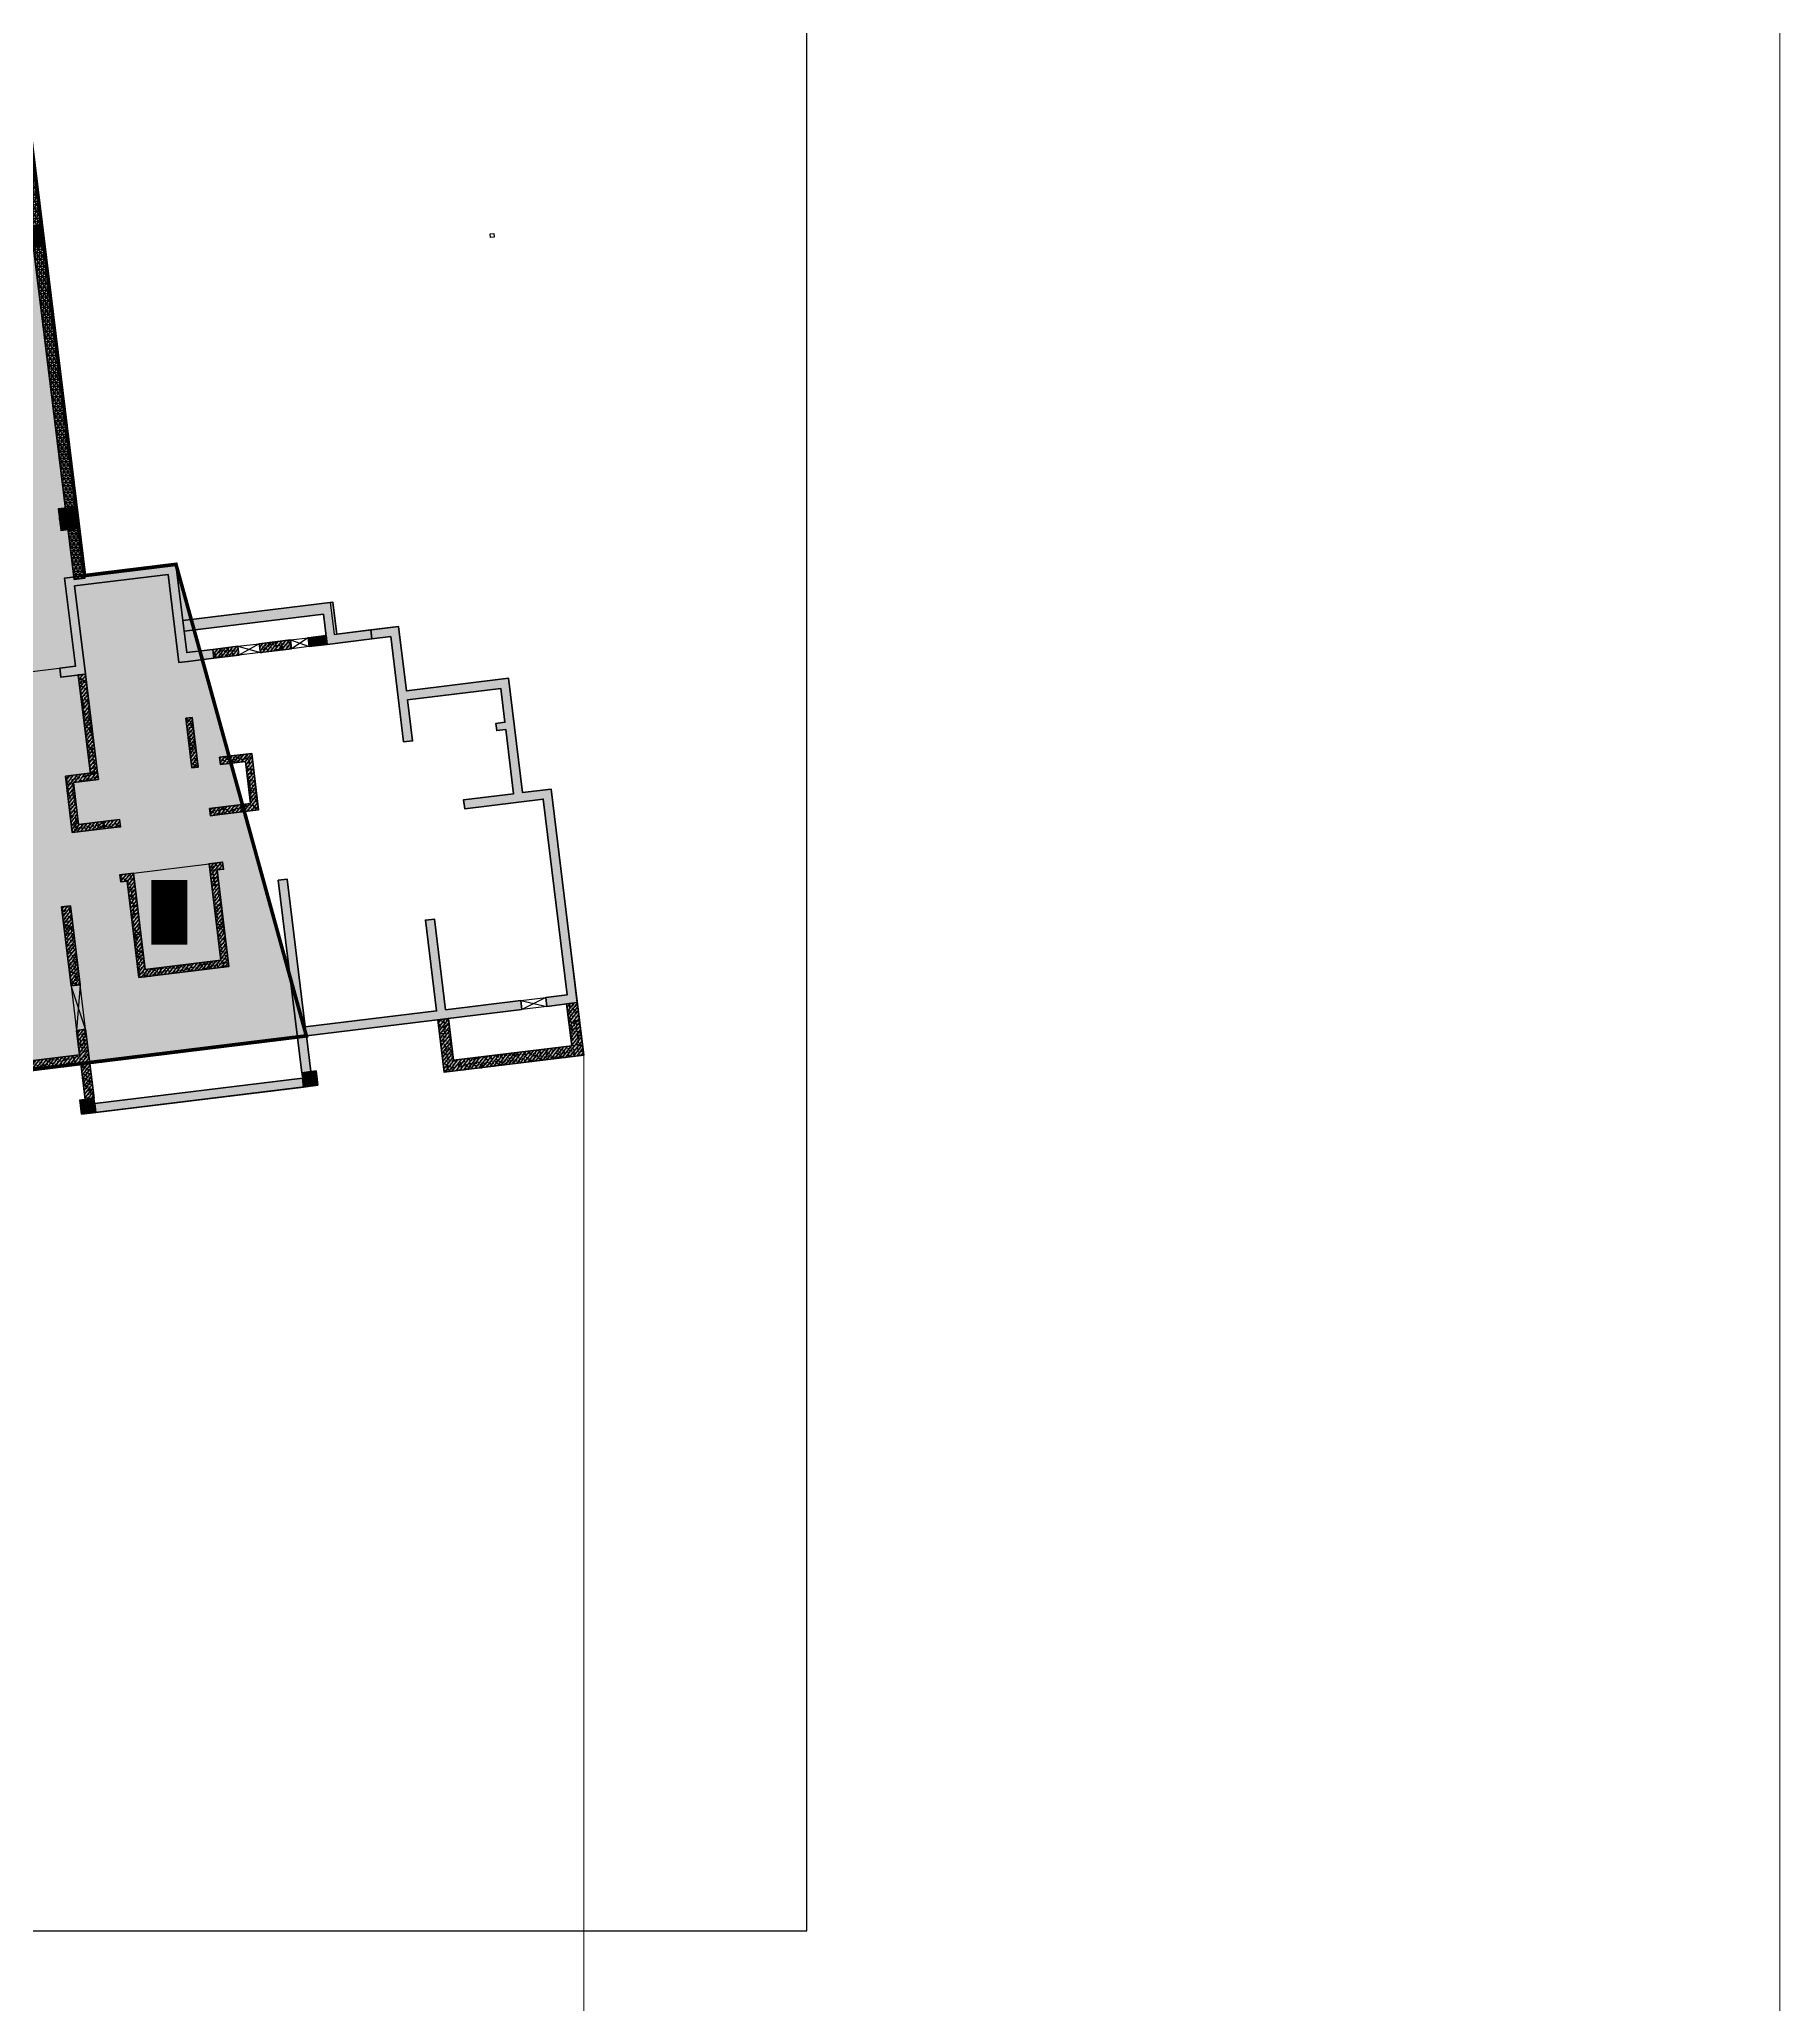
# Model space of a CAD drawing. Extents: x -1338203 to 1886333, y -530034 to 1031844.
# Drawn here: x 869905 to 918288, y -21386 to 33239 of the extents above; entities that cross this region are included whole.
import ezdxf
from ezdxf.enums import TextEntityAlignment as Align

# ---------------------------------------------------------------- set-up
doc = ezdxf.new("R2010")
doc.units = 0
doc.header["$LTSCALE"] = 1000
doc.header["$MEASUREMENT"] = 0
for name, color, linetype, plot in [('0A-X-AREA', 6, 'Continuous', False), ('A-001-主楼组合参照B1$0$0A-X-AREA', 6, 'Continuous', False), ('S001南区墙柱$0$S001-墙柱B1_1$0$0S-A-TIPS', 10, 'Continuous', False)]:
    doc.layers.add(name, color=color, linetype=linetype, plot=plot)
for name, color, linetype in [('A-001-主楼相对位置参照$0$SURFACE', 6, 'Continuous'), ('p-a-core', 1, 'Continuous'), ('S-03-墙柱B1_1（QB）$0$0S-CC-LINE', 52, 'Continuous'), ('S-03-墙柱B1_1（QB）$0$0S-CW-HATCH', 251, 'Continuous'), ('S-03-墙柱B1_1（QB）$0$0S-CW-HATCH-UP', 251, 'Continuous'), ('S-03-墙柱B1_1（QB）$0$0S-S-HOLE', 55, 'Continuous'), ('S001南区墙柱$0$0S-CW-HATCH', 251, 'Continuous'), ('S001南区墙柱$0$0S-CW-HATCH-UP', 251, 'Continuous'), ('S001南区墙柱$0$0S-F-WALL-HATCH', 251, 'Continuous'), ('S001南区墙柱$0$0S-F-WALL-HATCH-UP', 251, 'Continuous'), ('S001南区墙柱$0$S001-墙柱B1_1$0$0S-CC-LINE', 52, 'Continuous'), ('S001南区墙柱$0$S001-墙柱B1_1$0$0S-CW-HATCH-UP', 251, 'Continuous'), ('S001地下一墙柱$0$DIM', 3, 'Continuous')]:
    doc.layers.add(name, color=color, linetype=linetype)
doc.layers.add('p-a-wall', color=7, linetype='Continuous', lineweight=50)
doc.layers.add('S-03-墙柱B1_1（QB）$0$0S-CW-LINE', color=7, linetype='Continuous', lineweight=50)
doc.layers.add('p-h-frame', color=30, linetype='Continuous', lineweight=9, plot=False)
doc.layers.add('p-h-walkable', color=7, linetype='Continuous', lineweight=70, true_color=0xf0f0f0)
doc.styles.add('S001南区墙柱$0$S001-墙柱B1_1$0$AAD-S', font='aad-s.shx', dxfattribs={"width": 0.7, "bigfont": 'aad-hztxt.shx'})
pattern_1 = [(52.0005, (841018.82, 539.25), (-59.1012, 46.1741), []), (57.0005, (841018.82, 539.25), (215.86835, 7.54016), [22.5, -247.5]), (2.0005, (841018.82, 539.25), (-68.8178, 218.9022), [18, -198]), (107.4519, (841036.8, 539.88), (147.0508, 226.4422), [19.122, -210.3426]), (53.1847, (841011.5, 598.8), (323.8374, -10.2636), [33.75, -371.25]), (103.6361, (841038.5, 597.95), (242.6914, 324.2312), [28.683, -315.514]), (358.1847, (841011.5, 598.8), (242.6912, 324.2314), [27, -297]), (28.0005, (841043.11, 587.57), (192.45826, -98.0603), [22.5, -247.5]), (333.0005, (841043.1, 587.57), (45.9365, 224.8197), [18, -198]), (78.4519, (841059.15, 579.4), (238.3948, 126.7592), [19.122, -210.3426]), (44.5005, (841018.82, 539.25), (-8.55096, 99.56825), [0, -195.6, 0, -201, 0, -198.75]), (14.5005, (841018.82, 539.25), (63.9115, 127.06013), [0, -114.6, 0, -191.1, 0, -75.75]), (334.5005, (840952.416, 531.095), (159.77753, 12.80233), [0, -75, 0, -234, 0, -310.5]), (324.5005, (840922.64, 527.44), (169.9914, 51.13087), [0, -97.5, 0, -155.4, 0, -220.5])]
pattern_2 = [(52.0005, (852771.86, 4831.52), (-59.1012, 46.1741), []), (57.0005, (852771.86, 4831.52), (215.86835, 7.5402), [22.5, -247.5]), (2.0005, (852771.86, 4831.52), (-68.8178, 218.9022), [18, -198]), (107.4519, (852789.85, 4832.15), (147.0508, 226.4422), [19.122, -210.3426]), (53.1847, (852764.55, 4891.07), (323.8374, -10.2636), [33.75, -371.25]), (103.6361, (852791.54, 4890.22), (242.6914, 324.2312), [28.683, -315.514]), (358.1847, (852764.55, 4891.07), (242.6912, 324.2314), [27, -297]), (28.0005, (852796.15, 4879.84), (192.4583, -98.0603), [22.5, -247.5]), (333.0005, (852796.15, 4879.84), (45.9365, 224.8197), [18, -198]), (78.4519, (852812.2, 4871.67), (238.3948, 126.7592), [19.122, -210.3426]), (44.5005, (852771.86, 4831.52), (-8.55096, 99.56825), [0, -195.6, 0, -201, 0, -198.75]), (14.5005, (852771.86, 4831.52), (63.9115, 127.06013), [0, -114.6, 0, -191.1, 0, -75.75]), (334.5005, (852705.46, 4823.37), (159.77753, 12.80233), [0, -75, 0, -234, 0, -310.5]), (324.5005, (852675.68, 4819.71), (169.9914, 51.13087), [0, -97.5, 0, -155.4, 0, -220.5])]
pattern_3 = [(52.0005, (852771.86, 4831.52), (-59.1012, 46.1741), []), (57.0005, (852771.86, 4831.52), (215.8684, 7.5402), [22.5, -247.5]), (2.0005, (852771.86, 4831.52), (-68.8178, 218.9022), [18, -198]), (107.4519, (852789.85, 4832.15), (147.0508, 226.4422), [19.122, -210.3426]), (53.1847, (852764.55, 4891.07), (323.8374, -10.2636), [33.75, -371.25]), (103.6361, (852791.54, 4890.22), (242.6914, 324.2312), [28.683, -315.514]), (358.1847, (852764.55, 4891.07), (242.691, 324.2314), [27, -297]), (28.0005, (852796.15, 4879.84), (192.4583, -98.0603), [22.5, -247.5]), (333.0005, (852796.15, 4879.84), (45.9365, 224.8197), [18, -198]), (78.4519, (852812.2, 4871.67), (238.3948, 126.7592), [19.122, -210.3426]), (44.5005, (852771.86, 4831.52), (-8.55096, 99.56825), [0, -195.6, 0, -201, 0, -198.75]), (14.5005, (852771.86, 4831.52), (63.9115, 127.06013), [0, -114.6, 0, -191.1, 0, -75.75]), (334.5005, (852705.46, 4823.37), (159.77753, 12.80233), [0, -75, 0, -234, 0, -310.5]), (324.5005, (852675.68, 4819.71), (169.9914, 51.1309), [0, -97.5, 0, -155.4, 0, -220.5])]

# ---------------------------------------------------------------- blocks, each defined once
blk = doc.blocks.new('A-001-主楼相对位置参照')
at = {"layer": 'A-001-主楼相对位置参照$0$SURFACE', "ltscale": 0.5, "elevation": 83050}
blk.add_lwpolyline([(116087, -279159), (116074, -279060), (116174, -279048), (116186, -279147)], close=True, dxfattribs=at)
blk.add_lwpolyline([(116087, -279159), (116074, -279060), (116174, -279048), (116186, -279147)], close=True, dxfattribs=at)
blk = doc.blocks.new('S001南区墙柱$0$AAD_BLOCK_20230215093950878')
at = {"layer": 'S001南区墙柱$0$0S-CW-HATCH'}
h = blk.add_hatch(color=256, dxfattribs=at)
h.dxf.hatch_style = 1
h.paths.add_polyline_path([(-300, -250), (300, -250), (300, 250), (-300, 250)])
at = {"layer": 'S001南区墙柱$0$0S-CW-HATCH-UP'}
h = blk.add_hatch(dxfattribs=at)
h.set_pattern_fill('钢筋混凝土', color=256, scale=30, pattern_type=2)
h.set_pattern_definition([(45, (-42203.53, -84001.15), (-106.06602, 106.06602), []), (50, (-42203.53, -84001.15), (215.17805, -18.82564), [22.5, -247.5]), (355, (-42203.53, -84001.15), (-41.6254, 225.65764), [18, -198]), (100.4514, (-42185.6, -84002.72), (173.5528, 206.83186), [19.12206, -210.34263]), (46.1842, (-42203.53, -83941.15), (320.1723, -49.6557), [33.75, -371.25]), (96.6356, (-42176.85, -83945.3), (280.3988, 292.2354), [28.6831, -315.5139]), (351.1842, (-42203.53, -83941.15), (280.3986, 292.2356), [27, -297]), (21, (-42173.53, -83956.15), (179.0721, -120.78567), [22.5, -247.5]), (326, (-42173.53, -83956.15), (72.9946, 217.545), [18, -198]), (71.4514, (-42158.6, -83966.21), (252.0668, 96.75915), [19.12206, -210.34263]), (37.5, (-42203.53, -84001.15), (3.647957, 99.868156), [1.5, -195.6, 1.5, -201, 1.5, -198.75]), (7.5, (-42203.53, -84001.15), (78.92086, 118.32351), [1.5, -114.6, 1.5, -191.1, 1.5, -75.75]), (327.5, (-42270.43, -84001.15), (160.14673, -6.76646), [1.5, -75, 1.5, -234, 1.5, -310.5]), (317.5, (-42300.43, -84001.15), (174.95585, 30.0315), [1.5, -97.5, 1.5, -155.4, 1.5, -220.5])])
h.paths.add_polyline_path([(-300, -250), (300, -250), (300, 250), (-300, 250)])
at = {"layer": 'S001南区墙柱$0$S001-墙柱B1_1$0$0S-CW-HATCH-UP', "transparency": 33554661}
h = blk.add_hatch(dxfattribs=at)
h.set_pattern_fill('钢筋混凝土', color=0, scale=30)
h.set_pattern_definition([(45, (48108.52, -15514.205), (-53.03301, 53.03301), []), (50, (48108.52, -15514.2), (215.17805, -18.82564), [22.5, -247.5]), (355, (48108.52, -15514.2), (-41.6254, 225.6576), [18, -198]), (100.4514, (48126.45, -15515.77), (173.5528, 206.8319), [19.1221, -210.3426]), (46.1842, (48108.52, -15454.2), (320.1723, -49.6557), [33.75, -371.25]), (96.6356, (48135.2, -15458.34), (280.3988, 292.2354), [28.683, -315.514]), (351.1842, (48108.52, -15454.2), (280.3986, 292.2356), [27, -297]), (21, (48138.52, -15469.2), (179.0721, -120.78567), [22.5, -247.5]), (326, (48138.52, -15469.2), (72.9946, 217.545), [18, -198]), (71.4514, (48153.44, -15479.27), (252.0668, 96.75915), [19.1221, -210.3426]), (37.5, (48108.52, -15514.205), (3.64796, 99.86816), [0, -195.6, 0, -201, 0, -198.75]), (7.5, (48108.52, -15514.2), (78.92086, 118.32351), [0, -114.6, 0, -191.1, 0, -75.75]), (327.5, (48041.62, -15514.205), (160.14673, -6.76646), [0, -75, 0, -234, 0, -310.5]), (317.5, (48011.62, -15514.2), (174.95585, 30.0315), [0, -97.5, 0, -155.4, 0, -220.5])])
h.paths.add_polyline_path([(-300, -250), (300, -250), (300, 250), (-300, 250)])
at = {"layer": 'S001南区墙柱$0$S001-墙柱B1_1$0$0S-A-TIPS'}
for p, q in [((-300, 250), (300, -250)), ((300, 250), (-300, -250))]:
    blk.add_line(p, q, dxfattribs=at)
at = {"layer": 'S001南区墙柱$0$S001-墙柱B1_1$0$0S-CC-LINE'}
blk.add_lwpolyline([(-300, -250), (300, -250), (300, 250), (-300, 250)], close=True, dxfattribs=at)
at = {"layer": 'S001南区墙柱$0$S001-墙柱B1_1$0$0S-A-TIPS', "style": 'S001南区墙柱$0$S001-墙柱B1_1$0$AAD-S', "width": 0.7}
blk.add_text('500x600', height=75, dxfattribs=at).set_placement((-45, -187), align=Align.MIDDLE_CENTER)

msp = doc.modelspace()

# ---------------------------------------------------------------- hatches: boundary and pattern name
at = {"layer": 'p-h-walkable', "ltscale": 0.002}
h = msp.add_hatch(color=256, dxfattribs=at)
h.dxf.hatch_style = 1
h.paths.add_polyline_path([(633826.6, 244460.7), (640276.6, 244575.6), (640576.6, 234544.8), (645576.7, 234544.6), (645576.7, 209278.9), (732355.9, 209029), (732355.1, 235229.9), (738506.7, 235229.9), (738506.6, 268838.9), (732734.3, 268838.9), (732734.3, 272898.9), (711963.1, 272898.9), (711963.1, 278984.7), (717256.7, 278984.7), (717256.7, 284049), (733571.6, 284135.6), (733996.6, 290449.1), (739216.6, 290449.1), (739766.6, 284299.1), (754626.6, 284299.1), (755296.6, 290449.1), (760516.6, 290449.1), (760816.6, 283049.1), (760816.3, 275879.2), (775122.6, 275879.2), (776006.6, 274138.9), (776006.6, 259429.1), (778716.6, 259429.1), (778716.6, 238849.1), (783416.6, 238849.1), (783416.6, 237229.1), (782066.6, 237229.1), (782066.6, 234429.1), (779546.6, 234429.1), (779546.6, 237129.1), (773916.6, 237129.1), (773916.6, 243229.1), (764306.6, 243225.6), (764306.6, 236639.1), (760766.6, 236639.1), (760766.6, 234429.1), (758246.6, 234429.1), (758246.6, 238649.1), (762116.6, 238649.1), (762116.6, 243225.6), (748656.6, 243225.6), (748756.3, 207529.1), (800106.6, 207528.9), (800206.7, 201639.7), (812908.2, 202239.1), (812576.6, 180449.3), (744206, 180449.3), (744206, 173439), (728556.7, 173439), (728556.6, 122289.1), (746356.6, 122289.1), (750916.6, 132325.6), (842896.6, 132325.6), (843211.6, 121345.6), (839116.6, 121345.6), (839116.6, 93449.1), (864906.6, 93449.1), (864906.6, 79694), (875856.6, 74929.1), (875856.6, 65749.1), (834560.6, 65749.1), (839142.9, 28436.3), (869465.5, 32160.2), (871163.4, 18334), (873704.3, 18646.1), (877328.9, 5540.2), (761876.2, -8638.5), (761133.2, 2082.3), (764950.9, 5291.5), (763253.1, 19116.3), (799242.7, 23536.1), (793807.6, 65749.1), (750756.6, 65749.1), (751556.6, 81645.6), (636016.6, 81645.6), (636016.6, 96345.6), (629416.6, 96345.6), (629416.6, 118203.2), (622306.6, 118203.2), (622286.6, 139083.2), (644406.6, 137003.2), (644406.6, 129968.2), (656656.6, 129968.2), (656406.6, 138083.2), (712156.6, 138083.2), (711856.6, 184449.1), (581811.6, 184349.1), (581826.6, 197199.1), (585876.6, 197449.1), (585976.6, 209279), (629226.6, 209578.9), (628926.8, 236145.4), (633826.6, 236145.6)])
at = {"layer": 'S-03-墙柱B1_1（QB）$0$0S-CW-HATCH'}
h = msp.add_hatch(color=256, dxfattribs=at)
h.dxf.hatch_style = 1
h.paths.add_polyline_path([(879116.9, 16821.8), (879147.4, 16573.7), (879673.4, 16638.2), (880033, 13710.2), (880281.1, 13740.7), (880140.9, 14882.1), (882731.5, 15200.2), (882847.3, 14257.3), (882599.1, 14226.8), (882623.5, 14028.3), (882871.7, 14058.8), (883091, 12272.2), (881701.5, 12101.6), (881731.9, 11853.5), (883915.5, 12121.6), (884583.4, 6682.4), (883987.9, 6609.3), (884018.4, 6361.2), (884862, 6464.8), (884133.2, 12400.2), (883339.2, 12302.7), (882949.2, 15478.8), (880110.5, 15130.3), (879891.1, 16916.9)])
h.paths.add_polyline_path([(874760.3, 16035), (874729.9, 16283.1), (874005.3, 16194.1), (873704.3, 18645.7), (870607.5, 18265.4), (870908.6, 15813.9), (870471.8, 15760.2), (870502.3, 15512.1), (871187.2, 15596.2), (870886.1, 18047.8), (873486.6, 18367.1), (873787.6, 15915.5)])
h = msp.add_hatch(color=256, dxfattribs=at)
h.dxf.hatch_style = 1
h.paths.add_polyline_path([(877803.2, 17264.7), (877906.8, 16421.3), (879147.4, 16573.7), (879116.9, 16821.8), (878174.1, 16706), (878064.3, 17599), (873895.7, 17087.1), (873932.2, 16789.4)])
h = msp.add_hatch(color=256, dxfattribs=at)
h.dxf.hatch_style = 1
h.paths.add_polyline_path([(876020.2, 16441.5), (876883.9, 16547.6), (876914.4, 16299.5), (876050.6, 16193.4)])
h = msp.add_hatch(color=256, dxfattribs=at)
h.dxf.hatch_style = 1
h.paths.add_polyline_path([(877380.2, 16608.5), (877876.3, 16669.4), (877906.8, 16421.3), (877410.6, 16360.4)])
h = msp.add_hatch(color=256, dxfattribs=at)
h.dxf.hatch_style = 1
h.paths.add_polyline_path([(874729.9, 16283.1), (875424.6, 16368.4), (875455.1, 16120.3), (874760.3, 16035)])
h = msp.add_hatch(color=256, dxfattribs=at)
h.dxf.hatch_style = 1
h.paths.add_polyline_path([(871187.2, 15596.2), (870988.7, 15571.8), (871326.3, 12822.5), (871524.8, 12846.8)])
h = msp.add_hatch(color=256, dxfattribs=at)
h.dxf.hatch_style = 1
h.paths.add_polyline_path([(873977.8, 14367.1), (874156.4, 14389.1), (874325.8, 13009.4), (874147.2, 12987.5)])
h = msp.add_hatch(color=256, dxfattribs=at)
h.dxf.hatch_style = 1
h.paths.add_polyline_path([(875779.8, 11999.1), (874638.4, 11859), (874662.8, 11660.4), (874851.3, 11683.6), (876002.7, 11825), (875810.1, 13393.2), (874916.8, 13283.5), (874941.2, 13085), (875636, 13170.3)])
h = msp.add_hatch(color=256, dxfattribs=at)
h.dxf.hatch_style = 1
h.paths.add_polyline_path([(870629, 12757), (870821.6, 11188.8), (871973, 11330.2), (872161.5, 11353.3), (872137.2, 11551.8), (870995.7, 11411.7), (870851.9, 12582.9), (871546.7, 12668.2), (871522.3, 12866.7)])
h = msp.add_hatch(color=256, dxfattribs=at)
h.dxf.hatch_style = 1
h.paths.add_polyline_path([(872520.9, 10067.5), (872143.8, 10021.2), (872168.1, 9822.7), (872346.8, 9844.6), (872675.9, 7164.8), (875177.1, 7471.9), (874848, 10151.8), (875026.7, 10173.7), (875002.3, 10372.2), (874625.1, 10325.9), (874954.2, 7646), (872850, 7387.7)])
h = msp.add_hatch(color=256, dxfattribs=at)
h.dxf.hatch_style = 1
h.paths.add_polyline_path([(883323.6, 6275.9), (883293.1, 6524), (881198.8, 6266.8), (880889.3, 8787.9), (880641.1, 8757.4), (880950.7, 6236.4), (877298.1, 5787.9), (876793.6, 9897), (876545.4, 9866.5), (877202.4, 4516.7), (877450.5, 4547.2), (877328.6, 5539.7)])
h = msp.add_hatch(color=256, dxfattribs=at)
h.dxf.hatch_style = 1
h.paths.add_polyline_path([(870768.8, 9157.2), (870520.7, 9126.7), (870790, 6933.2), (871038.2, 6963.7)])
h = msp.add_hatch(color=256, dxfattribs=at)
h.dxf.hatch_style = 1
h.paths.add_polyline_path([(884564.3, 6428.2), (884862, 6464.8), (885041.2, 5005.7), (881160.3, 4529.2), (880981.2, 5988.2), (881278.9, 6024.8), (881421.5, 4863.5), (884706.9, 5266.9)])
h = msp.add_hatch(color=256, dxfattribs=at)
h.dxf.hatch_style = 1
h.paths.add_polyline_path([(871190.5, 5723), (870942.4, 5692.5), (871025.3, 5017.6), (867323.1, 4563), (867353.5, 4314.9), (871055.7, 4769.5), (871177.6, 3776.9), (871425.7, 3807.4)])
h = msp.add_hatch(color=256, dxfattribs=at)
h.dxf.hatch_style = 1
h.paths.add_polyline_path([(877599.4, 4565.5), (877202.4, 4516.7), (877251.1, 4119.7), (877648.1, 4168.4)])
h = msp.add_hatch(color=256, dxfattribs=at)
h.dxf.hatch_style = 1
h.paths.add_polyline_path([(871444, 3658.5), (877220.6, 4367.8), (877251.1, 4119.7), (871474.5, 3410.4)])
h = msp.add_hatch(color=256, dxfattribs=at)
h.dxf.hatch_style = 1
h.paths.add_polyline_path([(871425.7, 3807.4), (871028.7, 3758.6), (871077.5, 3361.6), (871474.5, 3410.4)])
at = {"layer": 'S-03-墙柱B1_1（QB）$0$0S-CW-HATCH-UP'}
h = msp.add_hatch(dxfattribs=at)
h.set_pattern_fill('钢筋混凝土', color=256, scale=30, angle=7.0005)
h.set_pattern_definition(pattern_2)
h.paths.add_polyline_path([(879116.9, 16821.8), (879147.4, 16573.7), (879673.4, 16638.2), (880033, 13710.2), (880281.1, 13740.7), (880140.9, 14882.1), (882731.5, 15200.2), (882847.3, 14257.3), (882599.1, 14226.8), (882623.5, 14028.3), (882871.7, 14058.8), (883091, 12272.2), (881701.5, 12101.6), (881731.9, 11853.5), (883915.5, 12121.6), (884583.4, 6682.4), (883987.9, 6609.3), (884018.4, 6361.2), (884862, 6464.8), (884133.2, 12400.2), (883339.2, 12302.7), (882949.2, 15478.8), (880110.5, 15130.3), (879891.1, 16916.9)])
h.paths.add_polyline_path([(874760.3, 16035), (874729.9, 16283.1), (874005.3, 16194.1), (873704.3, 18645.7), (870607.5, 18265.4), (870908.6, 15813.9), (870471.8, 15760.2), (870502.3, 15512.1), (871187.2, 15596.2), (870886.1, 18047.8), (873486.6, 18367.1), (873787.6, 15915.5)])
h = msp.add_hatch(dxfattribs=at)
h.set_pattern_fill('钢筋混凝土', color=256, scale=30, angle=7.0005)
h.set_pattern_definition([(52.0005, (853228.28, 1114.54), (-59.1012, 46.1741), []), (57.0005, (853228.28, 1114.54), (215.8684, 7.5402), [22.5, -247.5]), (2.0005, (853228.28, 1114.54), (-68.8178, 218.9022), [18, -198]), (107.4519, (853246.27, 1115.17), (147.0508, 226.4422), [19.122, -210.3426]), (53.1847, (853220.97, 1174.1), (323.8374, -10.2636), [33.75, -371.25]), (103.6361, (853247.96, 1173.24), (242.6914, 324.2312), [28.683, -315.514]), (358.1847, (853220.97, 1174.1), (242.691, 324.2314), [27, -297]), (28.0005, (853252.57, 1162.86), (192.4583, -98.0603), [22.5, -247.5]), (333.0005, (853252.57, 1162.86), (45.9365, 224.8197), [18, -198]), (78.4519, (853268.61, 1154.69), (238.3948, 126.7592), [19.122, -210.3426]), (44.5005, (853228.28, 1114.54), (-8.55096, 99.56825), [0, -195.6, 0, -201, 0, -198.75]), (14.5005, (853228.28, 1114.54), (63.9115, 127.06013), [0, -114.6, 0, -191.1, 0, -75.75]), (334.5005, (853161.88, 1106.39), (159.77753, 12.80233), [0, -75, 0, -234, 0, -310.5]), (324.5005, (853132.1, 1102.73), (169.9914, 51.1309), [0, -97.5, 0, -155.4, 0, -220.5])])
h.paths.add_polyline_path([(877803.2, 17264.7), (877906.8, 16421.3), (879147.4, 16573.7), (879116.9, 16821.8), (878174.1, 16706), (878064.3, 17599), (873895.7, 17087.1), (873932.2, 16789.4)])
h = msp.add_hatch(dxfattribs=at)
h.set_pattern_fill('钢筋混凝土', color=256, scale=30, angle=7.0005)
h.set_pattern_definition(pattern_3)
h.paths.add_polyline_path([(876020.2, 16441.5), (876883.9, 16547.6), (876914.4, 16299.5), (876050.6, 16193.4)])
h = msp.add_hatch(dxfattribs=at)
h.set_pattern_fill('钢筋混凝土', color=256, scale=30, angle=7.0005)
h.set_pattern_definition(pattern_3)
h.paths.add_polyline_path([(877380.2, 16608.5), (877876.3, 16669.4), (877906.8, 16421.3), (877410.6, 16360.4)])
h = msp.add_hatch(dxfattribs=at)
h.set_pattern_fill('钢筋混凝土', color=256, scale=30, angle=7.0005)
h.set_pattern_definition(pattern_3)
h.paths.add_polyline_path([(874729.9, 16283.1), (875424.6, 16368.4), (875455.1, 16120.3), (874760.3, 16035)])
h = msp.add_hatch(dxfattribs=at)
h.set_pattern_fill('钢筋混凝土', color=256, scale=30, angle=7.0005)
h.set_pattern_definition([(52.000496, (305932.885, 360168.35), (-59.101206, 46.174099), []), (57.000496, (305932.88, 360168.35), (215.868353, 7.54016), [22.5, -247.5]), (2.000496, (305932.88, 360168.35), (-68.81777, 218.90217), [18, -198]), (107.451896, (305950.87, 360168.98), (147.050755, 226.44221), [19.12206, -210.342634]), (53.184696, (305925.57, 360227.9), (323.8374, -10.26359), [33.75, -371.25]), (103.636096, (305952.56, 360227.05), (242.69142, 324.2312), [28.68309, -315.5139]), (358.184696, (305925.57, 360227.9), (242.69117, 324.2314), [27, -297]), (28.000496, (305957.18, 360216.67), (192.45826, -98.06028), [22.5, -247.5]), (333.000496, (305957.18, 360216.67), (45.936495, 224.81967), [18, -198]), (78.451896, (305973.21, 360208.5), (238.39485, 126.7592), [19.12206, -210.342634]), (44.500496, (305932.885, 360168.35), (-8.550963, 99.568254), [0, -195.6, 0, -201, 0, -198.75]), (14.500496, (305932.88, 360168.35), (63.911489, 127.060135), [0, -114.6, 0, -191.1, 0, -75.75]), (334.500496, (305866.48, 360160.2), (159.777535, 12.802334), [0, -75, 0, -234, 0, -310.5]), (324.500496, (305836.7, 360156.54), (169.991395, 51.13087), [0, -97.5, 0, -155.4, 0, -220.5])])
h.paths.add_polyline_path([(871187.2, 15596.2), (870988.7, 15571.8), (871326.3, 12822.5), (871524.8, 12846.8)])
h = msp.add_hatch(dxfattribs=at)
h.set_pattern_fill('钢筋混凝土', color=256, scale=30, angle=7.0005)
h.set_pattern_definition([(52.0005, (852771.86, 4831.52), (-59.1012, 46.1741), []), (57.0005, (852771.86, 4831.52), (215.8684, 7.5402), [22.5, -247.5]), (2.0005, (852771.86, 4831.52), (-68.8178, 218.9022), [18, -198]), (107.4519, (852789.85, 4832.15), (147.0508, 226.4422), [19.122, -210.3426]), (53.1847, (852764.55, 4891.07), (323.8374, -10.2636), [33.75, -371.25]), (103.6361, (852791.54, 4890.22), (242.6914, 324.231), [28.683, -315.514]), (358.1847, (852764.55, 4891.07), (242.691, 324.2314), [27, -297]), (28.0005, (852796.15, 4879.84), (192.4583, -98.0603), [22.5, -247.5]), (333.0005, (852796.15, 4879.84), (45.9365, 224.8197), [18, -198]), (78.4519, (852812.2, 4871.67), (238.3948, 126.7592), [19.122, -210.3426]), (44.5005, (852771.86, 4831.52), (-8.55096, 99.56825), [0, -195.6, 0, -201, 0, -198.75]), (14.5005, (852771.86, 4831.52), (63.9115, 127.06013), [0, -114.6, 0, -191.1, 0, -75.75]), (334.5005, (852705.46, 4823.37), (159.77753, 12.80233), [0, -75, 0, -234, 0, -310.5]), (324.5005, (852675.68, 4819.71), (169.9914, 51.1309), [0, -97.5, 0, -155.4, 0, -220.5])])
h.paths.add_polyline_path([(873977.8, 14367.1), (874156.4, 14389.1), (874325.8, 13009.4), (874147.2, 12987.5)])
h = msp.add_hatch(dxfattribs=at)
h.set_pattern_fill('钢筋混凝土', color=256, scale=30, angle=7.0005)
h.set_pattern_definition(pattern_1)
h.paths.add_polyline_path([(875779.8, 11999.1), (874638.4, 11859), (874662.8, 11660.4), (874851.3, 11683.6), (876002.7, 11825), (875810.1, 13393.2), (874916.8, 13283.5), (874941.2, 13085), (875636, 13170.3)])
h = msp.add_hatch(dxfattribs=at)
h.set_pattern_fill('钢筋混凝土', color=256, scale=30, angle=7.0005)
h.set_pattern_definition(pattern_1)
h.paths.add_polyline_path([(870629, 12757), (870821.6, 11188.8), (871973, 11330.2), (872161.5, 11353.3), (872137.2, 11551.8), (870995.7, 11411.7), (870851.9, 12582.9), (871546.7, 12668.2), (871522.3, 12866.7)])
h = msp.add_hatch(dxfattribs=at)
h.set_pattern_fill('钢筋混凝土', color=256, scale=30, angle=7.0005)
h.set_pattern_definition(pattern_1)
h.paths.add_polyline_path([(872520.9, 10067.5), (872143.8, 10021.2), (872168.1, 9822.7), (872346.8, 9844.6), (872675.9, 7164.8), (875177.1, 7471.9), (874848, 10151.8), (875026.7, 10173.7), (875002.3, 10372.2), (874625.1, 10325.9), (874954.2, 7646), (872850, 7387.7)])
h = msp.add_hatch(dxfattribs=at)
h.set_pattern_fill('钢筋混凝土', color=256, scale=30, angle=7.0005)
h.set_pattern_definition(pattern_2)
h.paths.add_polyline_path([(883323.6, 6275.9), (883293.1, 6524), (881198.8, 6266.8), (880889.3, 8787.9), (880641.1, 8757.4), (880950.7, 6236.4), (877298.1, 5787.9), (876793.6, 9897), (876545.4, 9866.5), (877202.4, 4516.7), (877450.5, 4547.2), (877328.6, 5539.7)])
h = msp.add_hatch(dxfattribs=at)
h.set_pattern_fill('钢筋混凝土', color=256, scale=30, angle=7.0005)
h.set_pattern_definition([(52.0004959, (-3740279.226, 197607.925), (-59.1012062, 46.1740991), []), (57.000496, (-3740279.23, 197607.92), (215.8683534, 7.5401595), [22.5, -247.5]), (2.000496, (-3740279.23, 197607.92), (-68.817774, 218.902166), [18, -198]), (107.451896, (-3740261.24, 197608.55), (147.050755, 226.44221), [19.122057, -210.342634]), (53.184696, (-3740286.54, 197667.48), (323.837396, -10.263586), [33.75, -371.25]), (103.636096, (-3740259.55, 197666.62), (242.691424, 324.231203), [28.683086, -315.5139]), (358.184696, (-3740286.54, 197667.48), (242.69117, 324.231392), [27, -297]), (28.000496, (-3740254.93, 197656.25), (192.458258, -98.060282), [22.5, -247.5]), (333.000496, (-3740254.93, 197656.25), (45.936495, 224.819667), [18, -198]), (78.451896, (-3740238.9, 197648.07), (238.39485, 126.759198), [19.122057, -210.342634]), (44.5004959, (-3740279.226, 197607.925), (-8.5509631, 99.5682541), [0, -195.6, 0, -201, 0, -198.75]), (14.500496, (-3740279.23, 197607.92), (63.9114885, 127.0601347), [0, -114.6, 0, -191.1, 0, -75.75]), (334.5004959, (-3740345.63, 197599.77), (159.7775348, 12.8023345), [0, -75, 0, -234, 0, -310.5]), (324.500496, (-3740375.4, 197596.11), (169.9913954, 51.1308704), [0, -97.5, 0, -155.4, 0, -220.5])])
h.paths.add_polyline_path([(870768.8, 9157.2), (870520.7, 9126.7), (870790, 6933.2), (871038.2, 6963.7)])
h = msp.add_hatch(dxfattribs=at)
h.set_pattern_fill('钢筋混凝土', color=256, scale=30, angle=7.0005)
h.set_pattern_definition([(52.0004959, (-3740279.226, 197607.925), (-59.1012062, 46.1740991), []), (57.000496, (-3740279.23, 197607.92), (215.8683534, 7.5401595), [22.5, -247.5]), (2.000496, (-3740279.23, 197607.92), (-68.817774, 218.902166), [18, -198]), (107.451896, (-3740261.24, 197608.55), (147.050755, 226.44221), [19.122057, -210.342634]), (53.184696, (-3740286.54, 197667.48), (323.837396, -10.263586), [33.75, -371.25]), (103.636096, (-3740259.55, 197666.62), (242.691424, 324.231203), [28.683086, -315.5139]), (358.184696, (-3740286.54, 197667.48), (242.69117, 324.231392), [27, -297]), (28.000496, (-3740254.93, 197656.25), (192.458258, -98.060282), [22.5, -247.5]), (333.000496, (-3740254.93, 197656.25), (45.936495, 224.819667), [18, -198]), (78.451896, (-3740238.9, 197648.07), (238.39485, 126.759198), [19.122057, -210.342634]), (44.5004959, (-3740279.226, 197607.925), (-8.5509631, 99.5682541), [0, -195.6, 0, -201, 0, -198.75]), (14.500496, (-3740279.23, 197607.92), (63.9114885, 127.0601347), [0, -114.6, 0, -191.1, 0, -75.75]), (334.5004959, (-3740345.63, 197599.77), (159.7775348, 12.8023345), [0, -75, 0, -234, 0, -310.5]), (324.500496, (-3740375.4, 197596.11), (169.9913954, 51.1308704), [0, -97.5, 0, -155.4, 0, -220.5])])
h.paths.add_polyline_path([(884564.3, 6428.2), (884862, 6464.8), (885041.2, 5005.7), (881160.3, 4529.2), (880981.2, 5988.2), (881278.9, 6024.8), (881421.5, 4863.5), (884706.9, 5266.9)])
h = msp.add_hatch(dxfattribs=at)
h.set_pattern_fill('钢筋混凝土', color=256, scale=30, angle=7.0005)
h.set_pattern_definition(pattern_1)
h.paths.add_polyline_path([(871190.5, 5723), (870942.4, 5692.5), (871025.3, 5017.6), (867323.1, 4563), (867353.5, 4314.9), (871055.7, 4769.5), (871177.6, 3776.9), (871425.7, 3807.4)])
h = msp.add_hatch(dxfattribs=at)
h.set_pattern_fill('钢筋混凝土', color=256, scale=30, angle=7.0005)
h.set_pattern_definition(pattern_1)
h.paths.add_polyline_path([(877599.4, 4565.5), (877202.4, 4516.7), (877251.1, 4119.7), (877648.1, 4168.4)])
h = msp.add_hatch(dxfattribs=at)
h.set_pattern_fill('钢筋混凝土', color=256, scale=30, angle=7.0005)
h.set_pattern_definition(pattern_1)
h.paths.add_polyline_path([(871444, 3658.5), (877220.6, 4367.8), (877251.1, 4119.7), (871474.5, 3410.4)])
h = msp.add_hatch(dxfattribs=at)
h.set_pattern_fill('钢筋混凝土', color=256, scale=30, angle=7.0005)
h.set_pattern_definition(pattern_1)
h.paths.add_polyline_path([(871425.7, 3807.4), (871028.7, 3758.6), (871077.5, 3361.6), (871474.5, 3410.4)])
at = {"layer": 'S001南区墙柱$0$0S-F-WALL-HATCH'}
h = msp.add_hatch(color=256, dxfattribs=at)
h.dxf.hatch_style = 1
h.paths.add_polyline_path([(834249.3, 65820.8), (834547.3, 65857.4), (839142.9, 28436.3), (869465.5, 32160.2), (871171.6, 18264.5), (870873.7, 18227.9), (869204.1, 31825.8), (838881.9, 28102)])
at = {"layer": 'S001南区墙柱$0$0S-F-WALL-HATCH-UP'}
h = msp.add_hatch(dxfattribs=at)
h.set_pattern_fill('NET3', color=256, scale=30)
h.set_pattern_definition([(0, (763253.08, -2212.075), (0, 95.25), []), (60, (763253.08, -2212.075), (-82.48892, 47.625), []), (120, (763253.08, -2212.075), (-82.48892, -47.625), [])])
h.paths.add_polyline_path([(834249.3, 65820.8), (834547.3, 65857.4), (839142.9, 28436.3), (869465.5, 32160.2), (871171.6, 18264.5), (870873.7, 18227.9), (869204.1, 31825.8), (838881.9, 28102)])

# ---------------------------------------------------------------- linework, layer by layer
at = {"layer": '0A-X-AREA'}
msp.add_lwpolyline([(486756.1, -19335.1), (891245.7, -19335.1), (891245.7, 310760.2), (486756.1, 310760.2)], close=True, dxfattribs=at)
at = {"layer": 'A-001-主楼组合参照B1$0$0A-X-AREA', "elevation": 83050, "flags": 128}
for points in [[(853658.2, 13695.7), (870908.6, 15814.2), (870607.6, 18265.8), (873704.3, 18646.1), (873895.7, 17087.8), (877994.9, 17591.2), (878104.6, 16697.9), (879891.2, 16917.3), (880110.6, 15130.8), (882949.2, 15479.4), (883339.3, 12303.2), (884133.3, 12400.7), (884444.6, 9866.5), (884444.6, 9866.5), (885041.4, 5006.3), (881160.6, 4529.7), (880981.4, 5988.7)], [(880981.4, 5988.7), (877328.9, 5540.2), (877450.8, 4547.6), (877599.6, 4565.9), (877648.4, 4168.9), (871077.8, 3362), (871029, 3759), (871177.9, 3777.3), (871056, 4769.8), (856187.7, 2943.8)]]:
    msp.add_lwpolyline(points, dxfattribs=at)
at = {"layer": 'p-a-core', "ltscale": 0.002, "const_width": 1000, "elevation": 83050}
msp.add_lwpolyline([(873523.7, 9873.7), (873523.7, 8073.7)], dxfattribs=at)
at = {"layer": 'p-a-wall'}
msp.add_lwpolyline([(834249.3, 65820.8), (834547.3, 65857.4), (839142.9, 28436.3), (869465.5, 32160.2), (871171.6, 18264.5), (870873.7, 18227.9), (869204.1, 31825.8), (838881.9, 28102)], close=True, dxfattribs=at)
at = {"layer": 'p-h-frame', "ltscale": 0.002}
msp.add_line((885041.4, 5006.3, 83050), (885041.2, -465494.3), dxfattribs=at)
msp.add_lwpolyline([(469858, 325871), (918288, 325871), (918288, -55827.5), (469858, -55827.5)], close=True, dxfattribs=at)
at = {"layer": 'p-h-walkable', "ltscale": 0.002, "const_width": 100}
msp.add_lwpolyline([(869465.5, 32160.2), (871163.4, 18334), (873704.3, 18646.1), (877328.9, 5540.2), (761876.2, -8638.5)], dxfattribs=at)
at = {"layer": 'S-03-墙柱B1_1（QB）$0$0S-CC-LINE', "elevation": 0}
for points in [[(877599.4, 4565.5), (877202.4, 4516.7), (877251.1, 4119.7), (877648.1, 4168.4)], [(871425.7, 3807.4), (871028.7, 3758.6), (871077.5, 3361.6), (871474.5, 3410.4)]]:
    msp.add_lwpolyline(points, close=True, dxfattribs=at)
at = {"layer": 'S-03-墙柱B1_1（QB）$0$0S-CW-LINE', "elevation": 0}
for points in [[(874760.3, 16035), (874729.9, 16283.1), (874005.3, 16194.1), (873704.3, 18645.7), (870607.5, 18265.4), (870908.6, 15813.9), (870471.8, 15760.2), (870502.3, 15512.1), (871187.2, 15596.2), (870886.1, 18047.8), (873486.6, 18367.1), (873787.6, 15915.5), (874035.8, 15946), (874035.8, 15946)], [(876020.2, 16441.5), (876883.9, 16547.6), (876914.4, 16299.5), (876050.6, 16193.4)], [(877380.2, 16608.5), (877876.3, 16669.4), (877906.8, 16421.3), (877410.6, 16360.4)], [(879147.4, 16573.7), (879673.4, 16638.2), (880033, 13710.2), (880281.1, 13740.7), (880140.9, 14882.1), (882731.5, 15200.2), (882847.3, 14257.3), (882599.1, 14226.8), (882623.5, 14028.3), (882871.7, 14058.8), (883091, 12272.2), (881701.5, 12101.6), (881731.9, 11853.5), (883915.5, 12121.6), (884583.4, 6682.4), (883987.9, 6609.3), (884018.4, 6361.2), (884862, 6464.8), (884133.2, 12400.2), (883339.2, 12302.7), (882949.2, 15478.8), (880110.5, 15130.3), (879891.1, 16916.9), (879116.9, 16821.8)], [(874729.9, 16283.1), (875424.6, 16368.4), (875455.1, 16120.3), (874760.3, 16035)], [(871187.2, 15596.2), (870988.7, 15571.8), (871326.3, 12822.5), (871524.8, 12846.8)], [(873977.8, 14367.1), (874156.4, 14389.1), (874325.8, 13009.4), (874147.2, 12987.5)], [(875779.8, 11999.1), (874638.4, 11859), (874662.8, 11660.4), (874851.3, 11683.6), (874851.3, 11683.6), (876002.7, 11825), (875810.1, 13393.2), (874916.8, 13283.5), (874941.2, 13085), (875636, 13170.3)], [(870629, 12757), (870821.6, 11188.8), (871973, 11330.2), (871973, 11330.2), (872161.5, 11353.3), (872137.2, 11551.8), (870995.7, 11411.7), (870851.9, 12582.9), (871546.7, 12668.2), (871522.3, 12866.7)], [(872520.9, 10067.5), (872143.8, 10021.2), (872168.1, 9822.7), (872346.8, 9844.6), (872675.9, 7164.8), (875177.1, 7471.9), (874848, 10151.8), (875026.7, 10173.7), (875002.3, 10372.2), (874625.1, 10325.9), (874954.2, 7646), (872850, 7387.7)], [(883323.6, 6275.9), (883293.1, 6524), (881198.8, 6266.8), (880889.3, 8787.9), (880641.1, 8757.4), (880950.7, 6236.4), (877298.1, 5787.9), (876793.6, 9897), (876545.4, 9866.5), (877202.4, 4516.7), (877450.5, 4547.2), (877328.6, 5539.7)], [(870768.8, 9157.2), (870520.7, 9126.7), (870790, 6933.2), (871038.2, 6963.7)], [(884564.3, 6428.2), (884862, 6464.8), (885041.2, 5005.7), (881160.3, 4529.2), (880981.2, 5988.2), (881278.9, 6024.8), (881421.5, 4863.5), (884706.9, 5266.9)], [(871444, 3658.5), (877220.6, 4367.8), (877251.1, 4119.7), (871474.5, 3410.4)]]:
    msp.add_lwpolyline(points, close=True, dxfattribs=at)
at = {"layer": 'S-03-墙柱B1_1（QB）$0$0S-CW-LINE', "elevation": 0, "flags": 128}
msp.add_lwpolyline([(877803.2, 17264.7), (877906.8, 16421.3), (879147.4, 16573.7), (879116.9, 16821.8), (878174.1, 16706), (878064.3, 17599), (873895.7, 17087.1), (873932.2, 16789.4)], close=True, dxfattribs=at)
at = {"layer": 'S-03-墙柱B1_1（QB）$0$0S-CW-LINE', "elevation": 0}
msp.add_lwpolyline([(871190.5, 5723), (870942.4, 5692.5), (871025.3, 5017.6), (867323.1, 4563), (867353.5, 4314.9), (871055.7, 4769.5), (871177.6, 3776.9), (871425.7, 3807.4), (871190.5, 5723)], dxfattribs=at)
at = {"layer": 'S-03-墙柱B1_1（QB）$0$0S-S-HOLE'}
for points, elevation in [([(875424.6, 16368.4), (876020.2, 16441.5), (876050.6, 16193.4), (875455.1, 16120.3)], 0), ([(876883.9, 16547.6), (877380.2, 16608.5), (877410.6, 16360.4), (876914.4, 16299.5)], 0), ([(871038.2, 6963.7), (870790, 6933.2), (870942.4, 5692.5), (871190.5, 5723)], 0), ([(883293.1, 6524), (883987.9, 6609.3), (884018.4, 6361.2), (883323.6, 6275.9)], 2850000)]:
    msp.add_lwpolyline(points, close=True, dxfattribs=dict(at, elevation=elevation))
for points, elevation in [([(876020.2, 16441.5), (875455.1, 16120.3)], 0), ([(876883.9, 16547.6), (877410.6, 16360.4)], -2850000), ([(877380.2, 16608.5), (876914.4, 16299.5)], 0), ([(875424.6, 16368.4), (876050.6, 16193.4)], -2850000), ([(871190.5, 5723), (870790, 6933.2)], 0), ([(871038.2, 6963.7), (870942.4, 5692.5)], 0), ([(883987.9, 6609.3), (883323.6, 6275.9)], 2850000), ([(883293.1, 6524), (884018.4, 6361.2)], 0)]:
    msp.add_lwpolyline(points, dxfattribs=dict(at, elevation=elevation))
at = {"layer": 'S001地下一墙柱$0$DIM', "color": 1, "elevation": 0, "flags": 128}
msp.add_lwpolyline([(872520.9, 10067.5), (874625.1, 10325.9), (874954.2, 7646), (872850, 7387.7)], close=True, dxfattribs=at)

# ---------------------------------------------------------------- block references
at = {"ltscale": 0.002}
msp.add_blockref('A-001-主楼相对位置参照', (766365.4, 306889.1), dxfattribs=at)
at = {"rotation": 97.16641727359904}
for p in [(869754.6, 27761.3), (870717.3, 19920.4)]:
    msp.add_blockref('S001南区墙柱$0$AAD_BLOCK_20230215093950878', p, dxfattribs=at)

doc.saveas('drawing.dxf')
